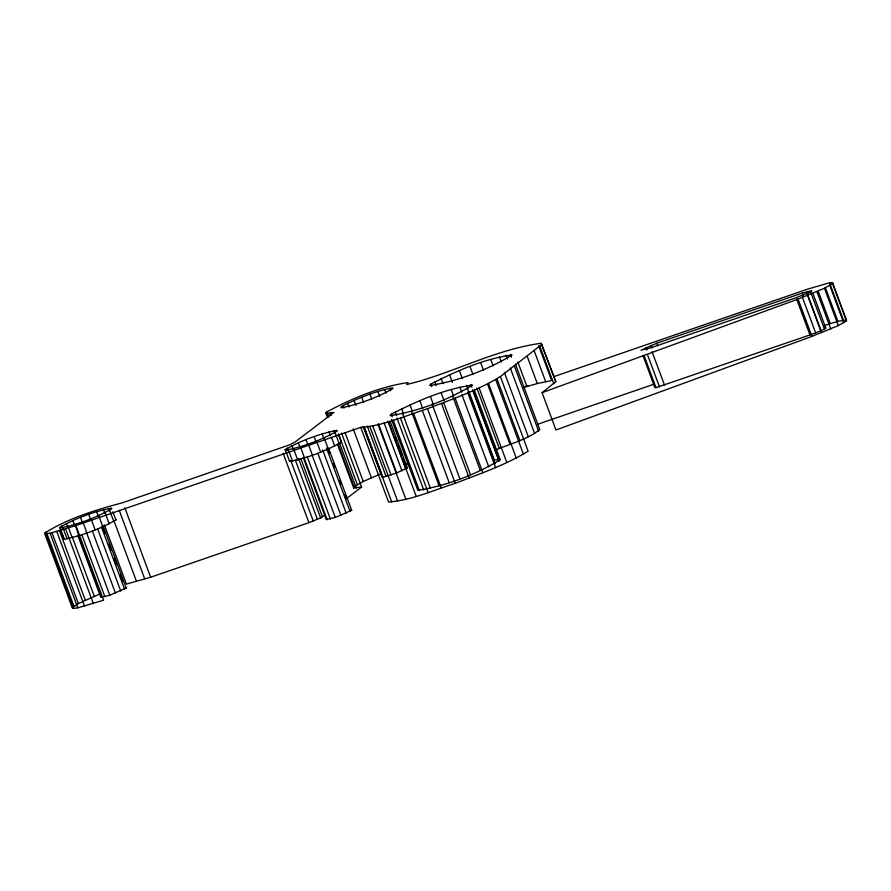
<?xml version="1.0" encoding="UTF-8"?>
<svg xmlns="http://www.w3.org/2000/svg" width="891" height="891" viewBox="0 0 891 891"><rect width="100%" height="100%" fill="white"/><g stroke="black" fill="none" stroke-linecap="round" stroke-linejoin="round"><path stroke-width="1.34" d="M327.398 417.244L325.961 413.379L326.306 412.188C351.655 398.589 379.744 386.627 408.145 382.562L406.753 384.567L415.173 382.35C457.328 370.779 497.568 349.072 541.205 343.291L555.806 381.682L542.107 392.675L555.973 429.985L811.946 336.397L838.308 325.571L846.45 320.849L846.361 319.925L832.484 282.614L829.554 282.781L807.268 289.252L554.224 376.503M341.52 433.026L361.612 487.054L353.705 488.001L354.061 486.798L338.268 444.342M391.283 414.204L390.091 415.685C418.514 411.252 447.872 400.126 472.486 385.135C444.297 388.944 416.665 401.217 391.283 414.204L392.24 416.776M430.832 384.077L429.629 385.558C458.052 381.125 487.422 369.999 512.035 355.008C483.846 358.817 456.203 371.09 430.832 384.077L431.779 386.649M391.528 419.538L417.834 490.295C446.257 485.862 475.627 474.736 500.241 459.745L474.402 390.28M495.819 449.877C510.543 443.662 527.16 439.586 539.779 429.618L515.377 364.018M325.961 413.379L333.869 412.444L294.765 442.237L289.664 444.798L122.902 502.624C95.994 509.897 68.106 518.194 44.55 533.208L45.887 533.776L50.074 533.219L75.869 525.59L360.755 427.357C383.843 425.731 405.572 415.618 427.48 408.724C452.194 399.123 477.687 390.503 500.386 376.581L541.928 344.383M75.869 525.59L103.612 600.2L77.829 607.829L73.641 608.386L72.294 607.818L78.341 603.541L100.015 593.896M104.414 524.933L126.422 584.106L150.657 577.234L308.91 522.672L320.649 517.927L324.703 515.176M346.276 498.737L361.612 487.054M810.554 291.769L811.913 290.733L802.234 293.083L656.767 343.235L640.974 350.241L650.653 347.891L796.12 297.739L810.554 291.769L824.431 329.08L815.666 332.967L656.01 387.663L654.852 387.552L642.89 355.386M824.431 329.08L825.79 328.044L812.87 293.306M60.053 528.04C78.04 524.387 95.883 517.849 111.809 508.739L111.453 508.07C93.466 511.724 75.635 518.261 59.697 527.372L64.219 539.233C82.206 535.58 100.037 529.042 115.975 519.932L112.845 511.802M343.091 405.594L340.897 407.176L341.253 407.844C359.24 404.191 377.071 397.653 393.009 388.543L392.653 387.875C375.378 391.026 358.861 397.987 343.091 405.594L344.026 408.089M285.176 449.632C301.113 440.51 318.945 433.973 336.932 430.32L337.288 430.988C321.361 440.109 303.519 446.647 285.532 450.289L285.176 449.632L289.698 461.482C307.685 457.84 325.516 451.303 341.453 442.181L338.324 434.051M542.107 392.675L798.069 299.086L824.442 288.261L832.573 283.538L832.484 282.614M77.695 535.146L100.794 597.271L109.816 595.21L126.21 588.071L103.1 525.935M363.216 426.589L381.994 477.075L382.874 477.286L396.673 472.965L407.41 467.864L390.08 421.276M303.174 457.395L326.273 519.52L335.294 517.459L351.689 510.32L328.579 448.195M354.061 486.798L363.238 481.485L381.259 473.644M360.755 427.357L388.509 501.967C411.597 500.352 433.327 490.228 455.223 483.334C479.937 473.734 505.431 465.113 528.129 451.202L500.386 376.581M524.064 386.894L528.007 385.536M537.473 424.361L654.35 384.066M405.65 464.601L408.245 463.732M823.741 325.694L837.908 321.339L846.361 319.925M523.329 387.574L537.295 383.542L551.64 380.557L538.732 345.819M500.241 459.745L494.316 459.945L468.956 391.762M824.62 327.933L825.79 328.044M406.53 467.652L407.41 467.864M350.809 510.098L351.689 510.32M125.33 587.848L126.21 588.071M555.806 381.682L541.205 343.291M289.341 460.814L289.698 461.482M115.618 519.264L115.975 519.932M64.219 539.233L61.089 531.103M832.573 283.538L846.45 320.849M829.554 282.781L843.432 320.092M829.811 285.476L843.688 322.787M825.467 287.893L837.908 321.339M824.442 288.261L838.308 325.571M818.294 291.39L830.256 323.556M816.902 291.658L830.78 328.968M807.302 291.457L808.248 294.03M807.859 295.378L821.736 332.677M806.945 293.529L820.811 330.828M802.234 293.083L803.192 295.656M802.268 296.948L815.666 332.967M798.069 299.086L811.946 336.397M796.599 299.02L809.997 335.038M656.767 343.235L657.725 345.808M651.098 345.318L652.056 347.891M652.089 351.756L664.53 385.202M645.942 347.445L646.899 350.018M647.501 354.663L659.463 386.817M644.048 355.498L656.01 387.663M539.924 346.454L553.801 383.765M534.154 350.675L545.637 381.548M527.249 356.523L537.295 383.542M517.838 362.013L526.926 386.449M510.42 354.573L511.378 357.146M514.185 365.499L538.587 431.099M506.11 355.208L507.547 359.062M510.265 367.916L534.656 433.527M499.394 356.868L501.31 362.013M504.362 372.393L528.285 436.713M490.729 359.441L493.124 365.867M496.911 378.72L519.876 440.466M495.697 379.599L523.44 454.21M488.502 383.42L516.245 458.041M480.717 362.748L483.59 370.467M487.533 384.066L510.02 444.52M479.08 387.908L506.834 462.518M470.025 366.58L472.898 374.298M476.897 388.142L499.383 448.596M470.871 384.7L471.829 387.273M472.787 389.846L498.626 459.31M472.731 390.481L499.038 461.226M466.561 385.335L467.998 389.189M467.374 389.033L495.118 463.654M459.388 370.656L462.262 378.374M467.808 392.875L495.552 467.485M459.856 386.995L461.761 392.14M461.95 394.802L488.736 466.839M449.532 374.71L452.405 382.428M455.112 398.143L482.855 472.753M451.191 389.567L453.586 395.994M452.583 395.983L480.338 470.593M441.134 378.463L443.039 383.609M441.179 392.875L444.041 400.594M443.685 402.609L470.481 474.647M434.752 381.66L436.178 385.513M441.49 403.489L469.234 478.099M430.487 396.707L433.349 404.425M432.09 404.113L459.845 478.723M427.48 408.724L455.223 483.334M419.85 400.783L422.713 408.501M422.356 410.517L449.153 482.554M413.602 413.624L441.357 488.246M409.994 404.837L412.388 411.274M411.386 411.252L439.129 485.873M401.585 408.59L403.5 413.736M402.721 413.836L430.476 488.446M389.779 388.186L390.704 390.67M400.427 418.024L428.17 492.634M395.203 411.787L396.64 415.64M396.963 418.068L423.76 490.106M384.678 389.445L386.07 393.176M393.131 419.984L419.449 490.729M394.98 436.579L396.417 440.466M397.865 444.353L399.313 448.229M400.271 450.824L401.718 454.7M403.155 458.587L404.603 462.474M377.84 391.528L379.689 396.495M388.443 421.733L416.186 496.343M387.953 421.109L405.773 469M384.121 422.935L401.93 470.816M369.932 394.223L371.781 399.201M378.385 423.782L396.673 472.965M378.129 424.617L405.873 499.227M372.728 425.831L391.015 475.014M361.735 397.286L363.584 402.253M369.876 426.555L397.62 501.165M367.315 426.076L386.093 476.551M364.096 426.811L382.874 477.286M354.05 400.393L355.899 405.372M364.508 428.616L380.78 472.353M364.007 427.48L391.762 502.09M347.624 403.267L349.016 406.998M353.237 428.872L371.413 477.754M345.062 432.603L363.238 481.485M330.516 412.533L331.474 415.106M338.658 434.407L357.313 484.57M328.545 413.469L329.503 416.041M339.549 443.061L356.289 488.09M335.094 432.569L339.248 443.763M334.058 430.631L334.983 433.126M326.306 412.188L328.222 417.333M337.444 444.264L353.705 488.001M331.485 437.392L334.715 446.09M328.957 431.89L330.349 435.621M324.602 439.007L328.3 448.964M328.189 449.264L329.637 453.151M333.479 463.509L334.927 467.385M339.738 480.327L341.186 484.214M345.04 494.572L346.476 498.448M322.119 433.973L323.968 438.951M326.462 448.028L350.052 511.445M322.631 449.855L346.22 513.272M316.906 442.125L320.615 452.071M314.211 436.679L316.06 441.658M317.842 453.285L340.952 515.41M308.709 445.177L312.418 455.134M312.195 455.334L335.294 517.459M306.014 439.731L307.863 444.709M307.272 456.883L330.372 519.008M300.813 447.883L304.51 457.829M304.043 457.618L327.153 519.743M298.329 442.849L299.721 446.58M300.98 458.965L322.509 516.847M298.641 458.754L320.649 517.927M293.507 448.719L297.672 459.912M291.914 445.712L293.295 449.443M295.4 460.235L317.408 519.408M288.862 451.225L292.571 461.17M287.381 448.05L288.305 450.534M290.8 460.614L313.287 521.068M283.071 453.196L308.91 522.672M124.818 507.77L150.657 577.234M119.238 510.387L144.598 578.571M113.836 520.455L136.323 580.921M109.615 510.309L113.77 521.502M108.579 508.382L109.504 510.866M105.082 512.648L109.237 523.841M103.479 509.641L104.871 513.372M98.656 515.51L102.821 526.704M102.71 527.015L105.116 533.486M108.969 543.844L111.375 550.315M114.26 558.078L116.665 564.549M120.519 574.907L122.925 581.378M96.64 511.724L98.489 516.702M101.463 527.071L124.573 589.196M97.631 528.886L120.742 591.011M91.428 519.876L95.137 529.822M88.732 514.43L90.581 519.397M92.363 531.036L115.474 593.161M82.774 521.68L86.939 532.874M86.238 531.793L109.816 595.21M80.535 517.482L82.384 522.46M81.794 534.633L104.893 596.758M74.866 524.387L79.032 535.58M78.564 535.357L101.674 597.493M72.85 520.6L74.699 525.567M72.26 537.05L94.268 596.224M68.028 526.47L72.193 537.663M66.424 523.462L67.816 527.194M65.622 528.976L93.366 603.586M63.384 528.976L67.092 538.921M61.902 525.801L62.827 528.285M59.463 530.691L85.291 600.155M56.812 531.582L84.567 606.192M52.034 532.796L78.341 603.541M50.074 533.219L77.829 607.829M46.154 531.548L73.908 606.158M45.887 533.776L73.641 608.386M44.55 533.208L72.294 607.818"/></g></svg>
